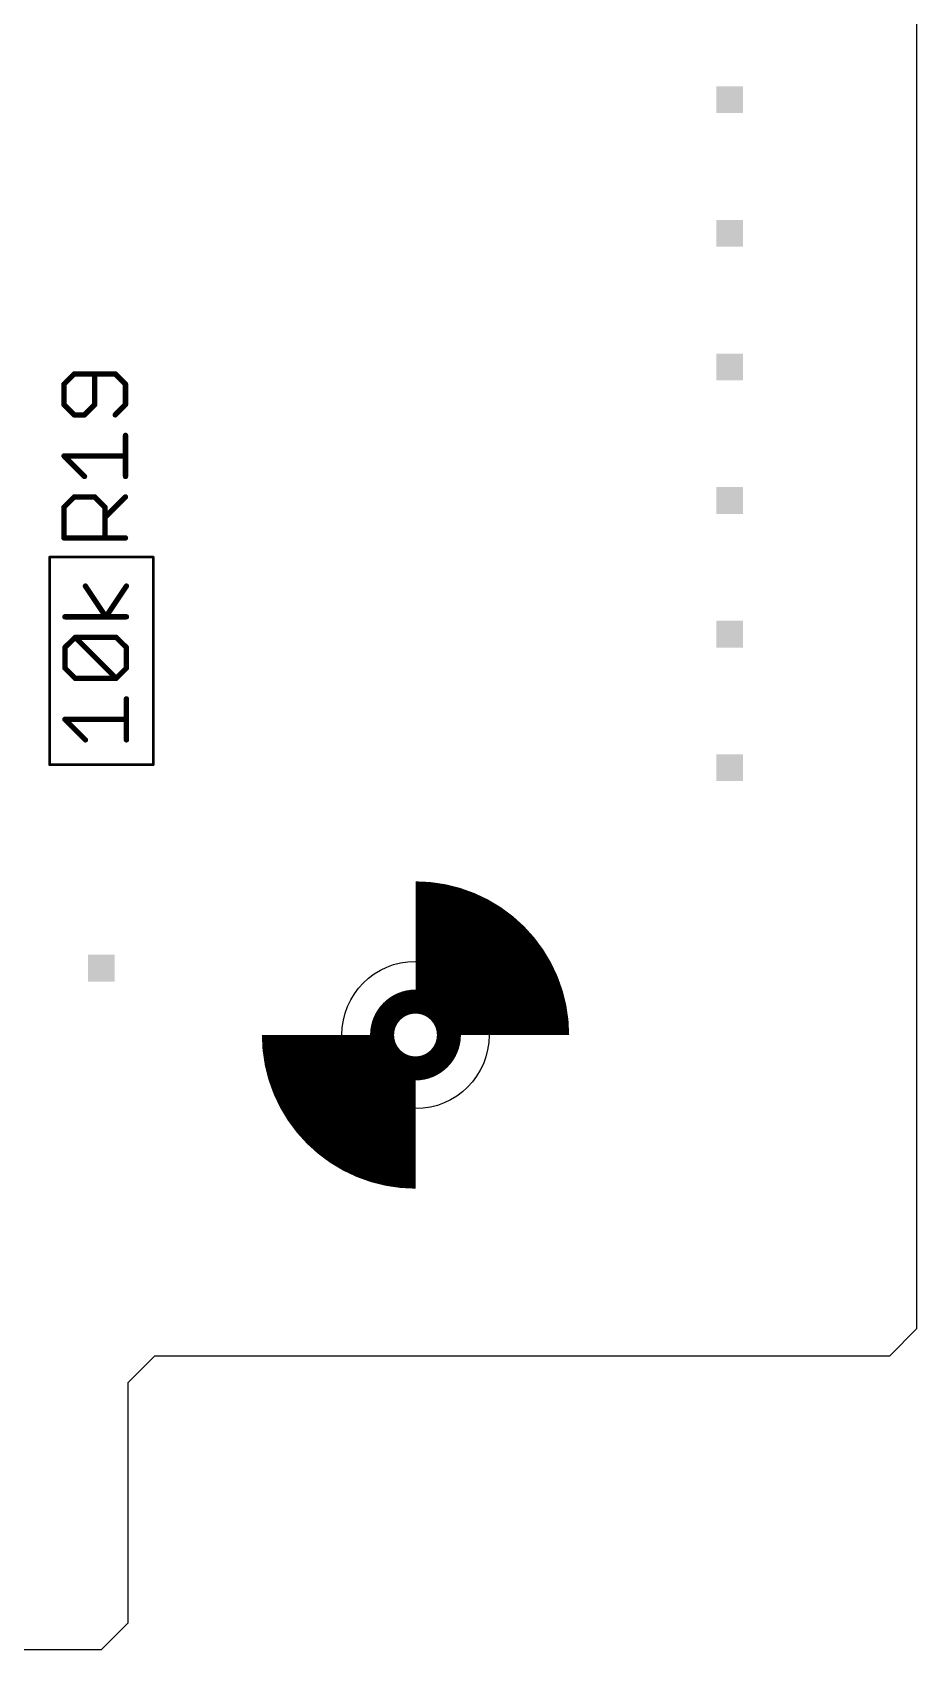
# Model space of a CAD drawing. Extents: x 2 to 123, y -4 to 52.
# Drawn here: x 106.13 to 122.94, y -4.32 to 26.43 of the extents above; entities that cross this region are included whole.
import ezdxf

# ---------------------------------------------------------------- set-up
doc = ezdxf.new("R2010")
doc.units = 0
doc.header["$MEASUREMENT"] = 0
doc.layers.get('0').update_dxf_attribs({"linetype": 'CONTINUOUS'})
for name, color, linetype in [('20', 53, 'CONTINUOUS'), ('25', 253, 'CONTINUOUS'), ('27', 253, 'CONTINUOUS'), ('39', 12, 'CONTINUOUS'), ('51', 253, 'CONTINUOUS')]:
    doc.layers.add(name, color=color, linetype=linetype)

# ---------------------------------------------------------------- blocks, each defined once
blk = doc.blocks.new('RECT')
blk.add_solid([(-0.5, -0.5), (0.5, -0.5), (-0.5, 0.5), (0.5, 0.5)])

msp = doc.modelspace()

# ---------------------------------------------------------------- linework, layer by layer
at = {"layer": '20'}
for p, q in [((122.936, 51.562), (122.936, 1.778)), ((122.428, 1.27), (122.936, 1.778)), ((107.95, 0.762), (108.458, 1.27)), ((108.458, 1.27), (122.428, 1.27)), ((107.95, -3.81), (107.95, 0.762)), ((107.442, -4.318), (107.95, -3.81)), ((94.742, -4.318), (107.442, -4.318))]:
    msp.add_line(p, q, dxfattribs=at)
msp.add_circle((113.411, 7.366), 1.4, dxfattribs=at)
at = {"layer": '25', "const_width": 0.102}
for points in [[(106.925, 19.933), (106.73, 19.738)], [(107.704, 19.933), (106.925, 19.933)], [(107.314, 19.349), (107.314, 19.933)], [(107.899, 19.738), (107.704, 19.933)], [(106.73, 19.738), (106.73, 19.349)], [(107.899, 19.349), (107.899, 19.738)], [(106.73, 19.349), (106.925, 19.154)], [(107.12, 19.154), (107.314, 19.349)], [(107.704, 19.154), (107.899, 19.349)], [(106.925, 19.154), (107.12, 19.154)], [(107.899, 17.984), (107.899, 18.764)], [(107.12, 17.984), (106.73, 18.374)], [(106.73, 18.374), (107.899, 18.374)], [(106.73, 17.399), (106.925, 17.594)], [(106.925, 17.594), (107.314, 17.594)], [(107.314, 17.594), (107.509, 17.399)], [(107.509, 17.205), (107.899, 17.594)], [(106.73, 16.815), (106.73, 17.399)], [(107.509, 17.399), (107.509, 16.815)], [(107.899, 16.815), (106.73, 16.815)]]:
    msp.add_lwpolyline(points, dxfattribs=at)
at = {"layer": '25', "const_width": 0.0508}
for points in [[(106.925, 19.959, 1), (106.925, 19.908)], [(106.943, 19.915, 1), (106.907, 19.951)], [(107.34, 19.933, 1), (107.289, 19.933)], [(107.722, 19.951, 1), (107.686, 19.915)], [(107.704, 19.908, 1), (107.704, 19.959)], [(106.755, 19.738, 1), (106.704, 19.738)], [(106.712, 19.756, 1), (106.748, 19.72)], [(107.925, 19.738, 1), (107.874, 19.738)], [(107.881, 19.72, 1), (107.917, 19.756)], [(106.748, 19.366, 1), (106.712, 19.331)], [(106.704, 19.349, 1), (106.755, 19.349)], [(107.289, 19.349, 1), (107.34, 19.349)], [(107.332, 19.331, 1), (107.296, 19.366)], [(107.874, 19.349, 1), (107.925, 19.349)], [(107.917, 19.331, 1), (107.881, 19.366)], [(106.925, 19.179, 1), (106.925, 19.128)], [(106.907, 19.136, 1), (106.943, 19.172)], [(107.102, 19.172, 1), (107.138, 19.136)], [(107.12, 19.128, 1), (107.12, 19.179)], [(107.686, 19.172, 1), (107.722, 19.136)], [(107.925, 18.764, 1), (107.874, 18.764)], [(106.748, 18.392, 1), (106.712, 18.356)], [(106.73, 18.399, 1), (106.73, 18.349)], [(107.899, 18.349, 1), (107.899, 18.399)], [(107.102, 17.966, 1), (107.138, 18.002)], [(107.874, 17.984, 1), (107.925, 17.984)], [(106.925, 17.62, 1), (106.925, 17.569)], [(106.943, 17.576, 1), (106.907, 17.612)], [(107.332, 17.612, 1), (107.296, 17.576)], [(107.314, 17.569, 1), (107.314, 17.62)], [(107.917, 17.576, 1), (107.881, 17.612)], [(106.755, 17.399, 1), (106.704, 17.399)], [(106.712, 17.418, 1), (106.748, 17.381)], [(107.535, 17.399, 1), (107.484, 17.399)], [(107.491, 17.223, 1), (107.527, 17.187)], [(107.491, 17.381, 1), (107.527, 17.418)], [(106.73, 16.84, 1), (106.73, 16.789)], [(106.704, 16.815, 1), (106.755, 16.815)], [(107.484, 16.815, 1), (107.535, 16.815)], [(107.899, 16.789, 1), (107.899, 16.84)]]:
    msp.add_lwpolyline(points, format="xyb", dxfattribs=at)
at = {"layer": '27', "const_width": 0.102}
for points in [[(107.527, 15.315), (107.137, 15.9)], [(107.917, 15.9), (107.527, 15.315)], [(107.917, 15.315), (106.747, 15.315)], [(106.747, 14.731), (106.942, 14.925)], [(106.747, 14.341), (106.747, 14.731)], [(106.942, 14.925), (107.722, 14.925)], [(107.722, 14.146), (106.942, 14.925)], [(107.722, 14.925), (107.917, 14.731)], [(107.917, 14.731), (107.917, 14.341)], [(106.942, 14.146), (106.747, 14.341)], [(107.722, 14.146), (106.942, 14.146)], [(107.917, 14.341), (107.722, 14.146)], [(107.917, 12.976), (107.917, 13.756)], [(107.137, 12.976), (106.747, 13.366)], [(106.747, 13.366), (107.917, 13.366)]]:
    msp.add_lwpolyline(points, dxfattribs=at)
at = {"layer": '27', "const_width": 0.0508}
for points in [[(107.158, 15.914, 1), (107.116, 15.886)], [(107.938, 15.886, 1), (107.896, 15.914)], [(106.747, 15.341, 1), (106.747, 15.29)], [(107.506, 15.329, 1), (107.548, 15.301)], [(107.506, 15.301, 1), (107.548, 15.329)], [(107.917, 15.29, 1), (107.917, 15.341)], [(106.773, 14.731, 1), (106.722, 14.731)], [(106.729, 14.749, 1), (106.765, 14.713)], [(106.96, 14.943, 1), (106.924, 14.907)], [(106.942, 14.951, 1), (106.942, 14.9)], [(106.96, 14.907, 1), (106.924, 14.943)], [(107.74, 14.943, 1), (107.704, 14.907)], [(107.722, 14.9, 1), (107.722, 14.951)], [(107.942, 14.731, 1), (107.891, 14.731)], [(107.899, 14.713, 1), (107.935, 14.749)], [(106.765, 14.359, 1), (106.729, 14.323)], [(106.722, 14.341, 1), (106.773, 14.341)], [(106.942, 14.171, 1), (106.942, 14.12)], [(106.924, 14.128, 1), (106.96, 14.164)], [(107.704, 14.164, 1), (107.74, 14.128)], [(107.704, 14.128, 1), (107.74, 14.164)], [(107.722, 14.12, 1), (107.722, 14.171)], [(107.891, 14.341, 1), (107.942, 14.341)], [(107.935, 14.323, 1), (107.899, 14.359)], [(107.942, 13.756, 1), (107.891, 13.756)], [(106.765, 13.384, 1), (106.729, 13.348)], [(106.747, 13.392, 1), (106.747, 13.341)], [(107.917, 13.341, 1), (107.917, 13.392)], [(107.119, 12.958, 1), (107.155, 12.994)], [(107.891, 12.976, 1), (107.942, 12.976)]]:
    msp.add_lwpolyline(points, format="xyb", dxfattribs=at)
at = {"layer": '39', "const_width": 0.0508}
for points in [[(106.459, 12.505), (106.459, 16.451)], [(106.459, 16.451), (108.425, 16.451)], [(108.425, 16.451), (108.425, 12.505)], [(108.425, 12.505), (106.459, 12.505)]]:
    msp.add_lwpolyline(points, dxfattribs=at)
at = {"layer": '39', "const_width": 0.0254}
for points in [[(106.472, 16.451, 1), (106.446, 16.451)], [(106.459, 16.464, 1), (106.459, 16.438)], [(108.438, 16.451, 1), (108.412, 16.451)], [(108.425, 16.438, 1), (108.425, 16.464)], [(106.459, 12.518, 1), (106.459, 12.492)], [(106.446, 12.505, 1), (106.472, 12.505)], [(108.412, 12.505, 1), (108.438, 12.505)], [(108.425, 12.492, 1), (108.425, 12.518)]]:
    msp.add_lwpolyline(points, format="xyb", dxfattribs=at)
at = {"layer": '51'}
for points, const_width in [([(115.189, 7.366, 0.4142), (113.411, 9.144)], 2.286), ([(111.633, 7.366, 0.4142), (113.411, 5.588)], 2.286), ([(113.411, 6.731, 1), (113.411, 8.001, 1), (113.411, 6.731)], 0.457)]:
    msp.add_lwpolyline(points, format="xyb", dxfattribs=dict(at, const_width=const_width))

# ---------------------------------------------------------------- block references
at = {"layer": '51', "xscale": 0.508, "yscale": 0.508}
for p, rotation in [((119.38, 25.146), 270), ((119.38, 22.606), 270), ((119.38, 20.066), 270), ((119.38, 17.526), 270), ((119.38, 14.986), 270), ((119.38, 12.446), 270), ((107.442, 8.636), 180)]:
    msp.add_blockref('RECT', p, dxfattribs=dict(at, rotation=rotation))

doc.saveas('drawing.dxf')
